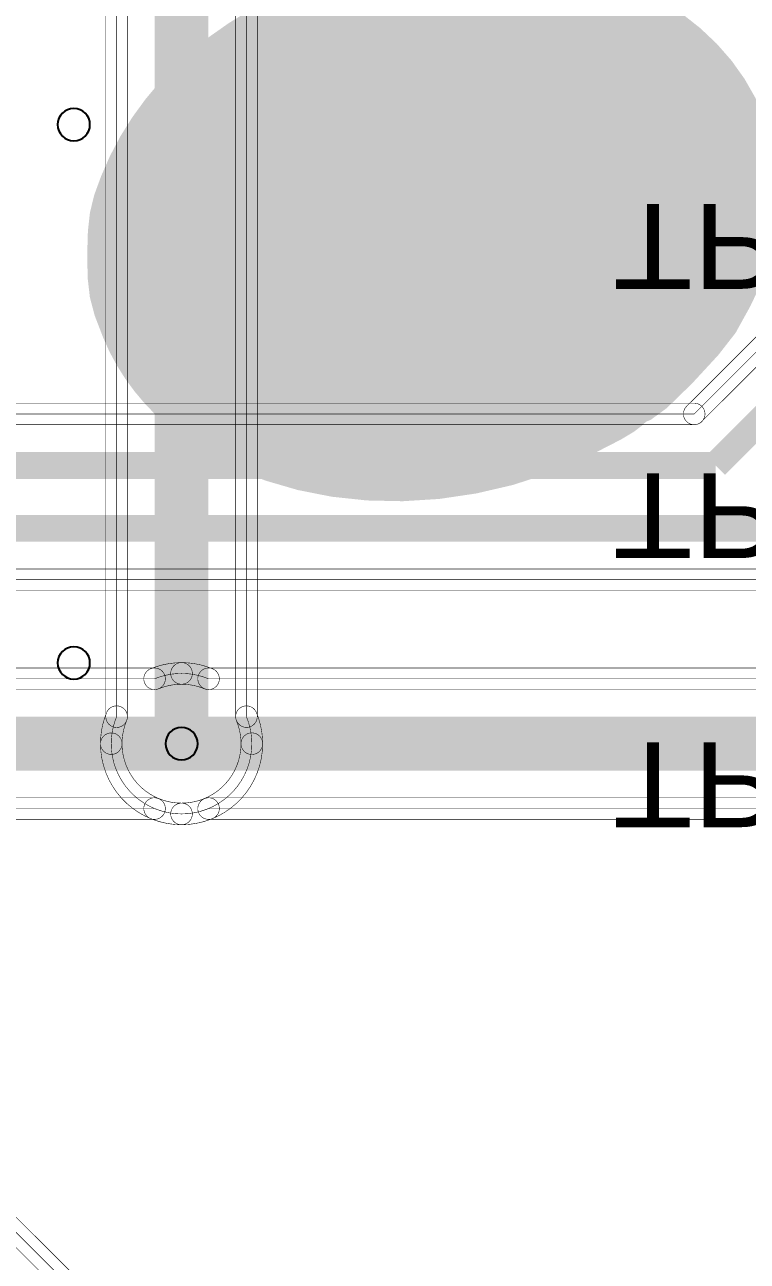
# Model space of a CAD drawing. Header units: millimetres. Extents: x -3.6 to 68.8, y -2.3 to 32.5.
# Drawn here: x 51.35 to 58.17, y 6.29 to 17.96 of the extents above; entities that cross this region are included whole.
import ezdxf
from ezdxf.enums import TextEntityAlignment as Align

# ---------------------------------------------------------------- set-up
doc = ezdxf.new("R2010")
doc.units = ezdxf.units.MM
for name, color, linetype, true_color in [('Bottom Layer', 7, 'Continuous', 0x0000ff), ('Bottom Silkscreen Layer', 7, 'Continuous', 0x66cc33), ('Hole Layer', 7, 'Continuous', 0x222222), ('Top Layer', 7, 'Continuous', 0xff0000), ('Top Silkscreen Layer', 7, 'Continuous', 0xffcc00)]:
    doc.layers.add(name, color=color, linetype=linetype, true_color=true_color)
doc.styles.get("Standard").update_dxf_attribs({"font": 'arial.ttf'})

msp = doc.modelspace()

# ---------------------------------------------------------------- hatches: boundary and pattern name
at = {"layer": 'Top Silkscreen Layer'}
for points in [[(54.848, 18.476), (54.373, 18.35), (54.149, 18.272), (53.935, 18.186), (53.73, 18.09), (53.536, 17.985), (53.351, 17.872), (53.177, 17.75), (53.014, 17.619), (52.862, 17.481), (52.721, 17.334), (52.592, 17.179), (52.474, 17.017), (52.368, 16.848), (52.274, 16.671), (52.193, 16.487), (52.131, 16.318), (52.094, 16.167), (52.076, 16.004), (52.07, 15.794), (52.074, 15.577), (52.093, 15.412), (52.135, 15.253), (52.21, 15.058), (52.267, 14.93), (52.333, 14.808), (52.407, 14.691), (52.489, 14.579), (52.578, 14.473), (52.674, 14.373), (52.778, 14.278), (52.888, 14.189), (53.004, 14.106), (53.125, 14.028), (53.253, 13.957), (53.385, 13.892), (53.664, 13.779), (53.959, 13.693), (54.268, 13.632), (54.588, 13.598), (54.916, 13.591), (55.25, 13.612), (55.587, 13.662), (55.923, 13.74), (56.258, 13.849), (56.586, 13.989), (56.915, 14.158), (57.028, 14.226), (57.086, 14.271), (57.142, 14.322), (57.194, 14.344), (57.325, 14.44), (57.556, 14.665), (57.795, 14.924), (57.95, 15.123), (58.083, 15.364), (58.137, 15.478), (58.183, 15.591), (58.222, 15.703), (58.255, 15.817), (58.281, 15.933), (58.302, 16.054), (58.323, 16.262), (58.323, 16.466), (58.304, 16.663), (58.264, 16.854), (58.206, 17.038), (58.129, 17.214), (58.033, 17.382), (57.919, 17.542), (57.788, 17.692), (57.64, 17.832), (57.476, 17.962), (57.295, 18.081), (57.098, 18.189), (56.887, 18.285), (56.66, 18.368), (56.419, 18.438), (56.231, 18.479), (56.034, 18.51), (55.831, 18.531), (55.625, 18.541), (55.42, 18.541), (55.22, 18.53), (55.028, 18.508)], [(56.737, 18.201), (57.006, 18.079), (57.244, 17.945), (57.353, 17.874), (57.454, 17.799), (57.549, 17.72), (57.637, 17.638), (57.718, 17.552), (57.793, 17.461), (57.862, 17.366), (57.926, 17.267), (57.983, 17.163), (58.035, 17.054), (58.082, 16.939), (58.124, 16.82), (58.162, 16.685), (58.188, 16.556), (58.202, 16.429), (58.204, 16.301), (58.193, 16.171), (58.17, 16.035), (58.134, 15.89), (58.086, 15.734), (58.015, 15.562), (57.918, 15.377), (57.8, 15.187), (57.669, 15.002), (57.53, 14.829), (57.39, 14.678), (57.256, 14.556), (57.134, 14.473), (57.061, 14.462), (57.048, 14.608), (57.075, 14.78), (57.143, 14.984), (57.232, 15.171), (57.322, 15.291), (57.434, 15.352), (57.615, 15.426), (57.818, 15.537), (57.744, 15.721), (57.349, 16.379), (57.017, 16.939), (56.972, 16.934), (56.885, 16.893), (56.647, 16.855), (56.034, 17.017), (55.268, 17.239), (54.934, 17.332), (54.708, 17.198), (54.213, 16.89), (54.112, 16.815), (54.03, 16.744), (53.96, 16.671), (53.896, 16.592), (53.831, 16.5), (53.611, 16.191), (53.567, 16.134), (53.439, 16.032), (53.253, 15.942), (53.056, 15.881), (52.892, 15.866), (52.758, 15.852), (52.703, 15.652), (52.684, 15.437), (52.795, 15.321), (53.061, 15.145), (53.196, 15.023), (53.332, 14.838), (53.439, 14.668), (53.503, 14.586), (54.067, 14.49), (54.373, 14.444), (54.475, 14.423), (54.554, 14.401), (54.617, 14.373), (54.673, 14.338), (54.73, 14.293), (54.796, 14.234), (54.995, 14.053), (54.941, 13.873), (54.815, 13.7), (54.373, 13.739), (54.021, 13.811), (53.854, 13.857), (53.695, 13.911), (53.542, 13.971), (53.396, 14.039), (53.257, 14.112), (53.126, 14.193), (53.003, 14.279), (52.887, 14.372), (52.778, 14.472), (52.678, 14.577), (52.586, 14.688), (52.503, 14.805), (52.427, 14.928), (52.361, 15.057), (52.275, 15.248), (52.231, 15.396), (52.218, 15.566), (52.223, 15.825), (52.235, 16.077), (52.26, 16.252), (52.31, 16.406), (52.399, 16.595), (52.566, 16.89), (52.66, 17.031), (52.744, 17.143), (52.877, 17.292), (53.03, 17.439), (53.197, 17.581), (53.374, 17.715), (53.559, 17.838), (53.745, 17.948), (53.93, 18.04), (54.108, 18.114), (54.529, 18.26), (54.686, 18.304), (54.83, 18.334), (54.979, 18.352), (55.359, 18.36), (55.624, 18.358), (56.212, 18.342), (56.328, 18.33), (56.427, 18.311), (56.519, 18.285)], [(55.219, 17.113), (55.625, 16.991), (55.754, 16.958), (56.257, 16.826), (56.475, 16.751), (56.54, 16.721), (56.573, 16.697), (56.569, 16.679), (56.544, 16.573), (56.614, 16.249), (56.671, 16.016), (56.693, 15.858), (56.681, 15.706), (56.639, 15.487), (56.591, 15.221), (56.582, 15.134), (56.585, 15.096), (56.666, 15.103), (56.826, 15.15), (56.987, 15.198), (57.069, 15.203), (57.055, 15.124), (56.985, 14.97), (56.901, 14.758), (56.876, 14.536), (56.876, 14.308), (56.633, 14.171), (56.516, 14.111), (56.207, 13.986), (55.852, 13.869), (55.52, 13.783), (55.383, 13.758), (55.096, 13.709), (55.045, 13.721), (55.105, 13.883), (55.188, 14.078), (54.929, 14.308), (54.773, 14.441), (54.65, 14.515), (54.498, 14.556), (54.252, 14.59), (53.748, 14.661), (53.661, 14.682), (53.6, 14.706), (53.558, 14.735), (53.526, 14.772), (53.496, 14.82), (53.452, 14.911), (53.454, 14.95), (53.896, 15.016), (54.119, 15.05), (54.26, 15.061), (54.357, 15.048), (54.447, 15.013), (54.579, 14.962), (54.698, 14.938), (54.789, 14.942), (54.834, 14.976), (54.811, 15.023), (54.731, 15.067), (54.496, 15.148), (54.335, 15.187), (54.2, 15.191), (54.043, 15.168), (53.737, 15.125), (53.611, 15.119), (53.499, 15.124), (53.398, 15.141), (53.306, 15.169), (53.221, 15.209), (53.139, 15.261), (53.009, 15.371), (52.963, 15.444), (53.042, 15.518), (53.212, 15.631), (53.36, 15.73), (53.387, 15.772), (53.379, 15.835), (53.55, 15.944), (53.65, 16.008), (53.72, 16.089), (53.803, 16.223), (53.933, 16.412), (54.042, 16.555), (54.163, 16.672), (54.354, 16.809), (54.672, 17.014), (54.96, 17.198)], [(55.236, 16.898), (55.119, 16.873), (54.99, 16.859), (54.791, 16.84), (54.608, 16.8), (54.468, 16.745), (54.394, 16.685), (54.19, 16.338), (54.101, 16.186), (54.061, 16.094), (54.063, 16.031), (54.098, 15.965), (54.156, 15.89), (54.198, 15.859), (54.268, 15.815), (54.395, 15.71), (54.573, 15.579), (54.765, 15.476), (54.967, 15.392), (55.209, 15.582), (55.395, 15.716), (55.505, 15.772), (55.622, 15.801), (55.827, 15.868), (55.998, 15.939), (56.092, 16.016), (56.133, 16.133), (56.142, 16.321), (56.111, 16.496), (55.937, 16.642), (55.669, 16.818), (55.574, 16.873), (55.496, 16.908), (55.43, 16.925), (55.369, 16.928), (55.306, 16.918)]]:
    msp.add_hatch(color=256, dxfattribs=at).paths.add_polyline_path(points)

# ---------------------------------------------------------------- linework, layer by layer
at = {"layer": 'Bottom Layer', "const_width": 0.00508}
for points in [[(59.468, 12.723, 0.168837), (60, 12.538, 0.414214), (60.858, 13.396, 0.414214), (60, 14.254, 0.314057), (59.195, 13.693), (58.443, 13.693), (59.843, 15.092, 0.046171), (60, 15.078, 0.414214), (60.858, 15.936, 0.414214), (60, 16.794, 0.414214), (59.142, 15.936, 0.046171), (59.157, 15.779), (57.666, 14.288), (37.92, 14.288, 0.274418), (37.338, 14.633, 0.414214), (36.675, 13.97, 0.108127), (36.736, 13.693), (36.012, 13.693, 0.189684), (35.56, 13.871, 0.414214), (34.897, 13.208, 0.414214), (35.56, 12.545, 0.189684), (36.012, 12.723)], [(57.737, 14.216, -1), (57.594, 14.359), (59.085, 15.85, -1), (59.228, 15.707)], [(37.92, 14.186, -1), (37.92, 14.389), (57.666, 14.389, -1), (57.666, 14.186)], [(36.012, 12.621, -1), (36.012, 12.824), (59.468, 12.824, -1), (59.468, 12.621)], [(52.539, 11.882, -0.098826), (52.832, 11.941, -1), (52.832, 11.737, 0.098826), (52.617, 11.694, -1)], [(52.832, 11.941, -0.098826), (53.126, 11.882, -1), (53.048, 11.694, 0.098826), (52.832, 11.737, -1)], [(41.908, 11.687, -1), (41.908, 11.89), (52.578, 11.89, -1), (52.578, 11.687)], [(53.087, 11.687, -1), (53.087, 11.89), (59.68, 11.89, -1), (59.68, 11.687)], [(41.913, 10.462, -1), (41.913, 10.665), (52.578, 10.665, -1), (52.578, 10.462)], [(52.832, 10.411, -0.098826), (52.539, 10.47, -1), (52.617, 10.658, 0.098826), (52.832, 10.615, -1)], [(53.126, 10.47, -0.098826), (52.832, 10.411, -1), (52.832, 10.615, 0.098826), (53.048, 10.658, -1)], [(53.087, 10.462, -1), (53.087, 10.665), (59.193, 10.665, -1), (59.193, 10.462)]]:
    msp.add_lwpolyline(points, format="xyb", close=True, dxfattribs=at)
at = {"layer": 'Bottom Layer'}
for points, const_width in [([(60, 15.936), (57.867, 13.802)], 0.254), ([(37.506, 13.802), (57.867, 13.802)], 0.254), ([(35.56, 13.208), (59.812, 13.208)], 0.254), ([(52.832, 11.176), (41.657, 11.176)], 0.508), ([(52.832, 11.176), (59.68, 11.176)], 0.508)]:
    msp.add_lwpolyline(points, dxfattribs=dict(at, const_width=const_width))
at = {"layer": 'Bottom Layer', "const_width": 0.00508}
msp.add_lwpolyline([(34.288, 10.563), (41.402, 10.563, 0.098826), (41.656, 10.512, 0.099804), (41.913, 10.564), (52.578, 10.564, 0.098826), (52.832, 10.513, 0.098826), (53.087, 10.564), (59.193, 10.564, 0.315764), (60, 9.998, 0.414214), (60.858, 10.856, 0.414214), (60, 11.714, 0.007994), (59.973, 11.714, 0.125221), (59.68, 11.788), (59.68, 11.788), (53.087, 11.788, 0.098826), (52.832, 11.839, 0.098826), (52.578, 11.788), (41.908, 11.788, 0.097839), (41.656, 11.838, 0.098826), (41.402, 11.787), (34.648, 11.787)], format="xyb", dxfattribs=at)
at = {"layer": 'Hole Layer'}
for points in [[(51.664, 17.018, 1), (51.969, 17.018), (51.969, 17.018, 1), (51.664, 17.018)], [(51.664, 11.938, 1), (51.969, 11.938), (51.969, 11.938, 1), (51.664, 11.938)], [(52.68, 11.176, 1), (52.985, 11.176), (52.985, 11.176, 1), (52.68, 11.176)]]:
    msp.add_lwpolyline(points, format="xyb", dxfattribs=at)
at = {"layer": 'Top Layer', "const_width": 0.508}
msp.add_lwpolyline([(52.832, 11.176), (52.832, 20.066)], dxfattribs=at)
at = {"layer": 'Top Layer', "const_width": 0.00508}
for points in [[(53.546, 11.431, -1), (53.343, 11.431), (53.343, 20.066, -1), (53.546, 20.066)], [(52.118, 19.708, -1), (52.322, 19.708), (52.322, 11.431, -1), (52.118, 11.431)], [(52.068, 11.176, -0.098826), (52.126, 11.47, -1), (52.314, 11.392, 0.098826), (52.271, 11.176, -1)], [(53.538, 11.47, -0.098826), (53.597, 11.176, -1), (53.393, 11.176, 0.098826), (53.35, 11.392, -1)], [(46.629, 11.064, -1), (46.772, 11.208), (52.851, 5.129, -1), (52.707, 4.985)], [(52.832, 10.411, -0.414214), (52.068, 11.176, -1), (52.271, 11.176, 0.414214), (52.832, 10.615, -1)], [(53.597, 11.176, -0.414214), (52.832, 10.411, -1), (52.832, 10.615, 0.414214), (53.393, 11.176, -1)]]:
    msp.add_lwpolyline(points, format="xyb", close=True, dxfattribs=at)
for points in [[(52.22, 19.708), (52.22, 11.431, 0.098826), (52.169, 11.176, 0.414214), (52.832, 10.513, 0.414214), (53.495, 11.176, 0.098826), (53.444, 11.431), (53.444, 20.066)], [(52.779, 5.057), (46.7, 11.136, 0.074949)]]:
    msp.add_lwpolyline(points, format="xyb", dxfattribs=at)
at = {"layer": 'Top Silkscreen Layer', "const_width": 0.254}
for points in [[(56.737, 18.201), (57.006, 18.079), (57.244, 17.945), (57.353, 17.874), (57.454, 17.799), (57.549, 17.72), (57.637, 17.638), (57.718, 17.552), (57.793, 17.461), (57.862, 17.366), (57.926, 17.267), (57.983, 17.163), (58.035, 17.054), (58.082, 16.939), (58.124, 16.82), (58.162, 16.685), (58.188, 16.556), (58.202, 16.429), (58.204, 16.301), (58.193, 16.171), (58.17, 16.035), (58.134, 15.89), (58.086, 15.734), (58.015, 15.562), (57.918, 15.377), (57.8, 15.187), (57.669, 15.002), (57.53, 14.829), (57.39, 14.678), (57.256, 14.556), (57.134, 14.473), (57.061, 14.462), (57.048, 14.608), (57.075, 14.78), (57.143, 14.984), (57.232, 15.171), (57.322, 15.291), (57.434, 15.352), (57.615, 15.426), (57.818, 15.537), (57.744, 15.721), (57.349, 16.379), (57.017, 16.939), (56.972, 16.934), (56.885, 16.893), (56.647, 16.855), (56.034, 17.017), (55.268, 17.239), (54.934, 17.332), (54.708, 17.198), (54.213, 16.89), (54.112, 16.815), (54.03, 16.744), (53.96, 16.671), (53.896, 16.592), (53.831, 16.5), (53.611, 16.191), (53.567, 16.134), (53.439, 16.032), (53.253, 15.942), (53.056, 15.881), (52.892, 15.866), (52.758, 15.852), (52.703, 15.652), (52.684, 15.437), (52.795, 15.321), (53.061, 15.145), (53.196, 15.023), (53.332, 14.838), (53.439, 14.668), (53.503, 14.586), (54.067, 14.49), (54.373, 14.444), (54.475, 14.423), (54.554, 14.401), (54.617, 14.373), (54.673, 14.338), (54.73, 14.293), (54.796, 14.234), (54.995, 14.053), (54.941, 13.873), (54.815, 13.7), (54.373, 13.739), (54.021, 13.811), (53.854, 13.857), (53.695, 13.911), (53.542, 13.971), (53.396, 14.039), (53.257, 14.112), (53.126, 14.193), (53.003, 14.279), (52.887, 14.372), (52.778, 14.472), (52.678, 14.577), (52.586, 14.688), (52.503, 14.805), (52.427, 14.928), (52.361, 15.057), (52.275, 15.248), (52.231, 15.396), (52.218, 15.566), (52.223, 15.825), (52.235, 16.077), (52.26, 16.252), (52.31, 16.406), (52.399, 16.595), (52.566, 16.89), (52.66, 17.031), (52.744, 17.143), (52.877, 17.292), (53.03, 17.439), (53.197, 17.581), (53.374, 17.715), (53.559, 17.838), (53.745, 17.948), (53.93, 18.04), (54.108, 18.114)], [(53.73, 18.09), (53.536, 17.985), (53.351, 17.872), (53.177, 17.75), (53.014, 17.619), (52.862, 17.481), (52.721, 17.334), (52.592, 17.179), (52.474, 17.017), (52.368, 16.848), (52.274, 16.671), (52.193, 16.487), (52.131, 16.318), (52.094, 16.167), (52.076, 16.004), (52.07, 15.794), (52.074, 15.577), (52.093, 15.412), (52.135, 15.253), (52.21, 15.058), (52.267, 14.93), (52.333, 14.808), (52.407, 14.691), (52.489, 14.579), (52.578, 14.473), (52.674, 14.373), (52.778, 14.278), (52.888, 14.189), (53.004, 14.106), (53.125, 14.028), (53.253, 13.957), (53.385, 13.892), (53.664, 13.779), (53.959, 13.693), (54.268, 13.632), (54.588, 13.598), (54.916, 13.591), (55.25, 13.612), (55.587, 13.662), (55.923, 13.74), (56.258, 13.849), (56.586, 13.989), (56.915, 14.158), (57.028, 14.226), (57.086, 14.271), (57.142, 14.322), (57.194, 14.344), (57.325, 14.44), (57.556, 14.665), (57.795, 14.924), (57.95, 15.123), (58.083, 15.364), (58.137, 15.478), (58.183, 15.591), (58.222, 15.703), (58.255, 15.817), (58.281, 15.933), (58.302, 16.054)], [(58.304, 16.663), (58.264, 16.854), (58.206, 17.038), (58.129, 17.214), (58.033, 17.382), (57.919, 17.542), (57.788, 17.692), (57.64, 17.832), (57.476, 17.962), (57.295, 18.081), (57.098, 18.189)]]:
    msp.add_lwpolyline(points, dxfattribs=at)
for points in [[(55.219, 17.113), (55.625, 16.991), (55.754, 16.958), (56.257, 16.826), (56.475, 16.751), (56.54, 16.721), (56.573, 16.697), (56.569, 16.679), (56.544, 16.573), (56.614, 16.249), (56.671, 16.016), (56.693, 15.858), (56.681, 15.706), (56.639, 15.487), (56.591, 15.221), (56.582, 15.134), (56.585, 15.096), (56.666, 15.103), (56.826, 15.15), (56.987, 15.198), (57.069, 15.203), (57.055, 15.124), (56.985, 14.97), (56.901, 14.758), (56.876, 14.536), (56.876, 14.308), (56.633, 14.171), (56.516, 14.111), (56.207, 13.986), (55.852, 13.869), (55.52, 13.783), (55.383, 13.758), (55.096, 13.709), (55.045, 13.721), (55.105, 13.883), (55.188, 14.078), (54.929, 14.308), (54.773, 14.441), (54.65, 14.515), (54.498, 14.556), (54.252, 14.59), (53.748, 14.661), (53.661, 14.682), (53.6, 14.706), (53.558, 14.735), (53.526, 14.772), (53.496, 14.82), (53.452, 14.911), (53.454, 14.95), (53.896, 15.016), (54.119, 15.05), (54.26, 15.061), (54.357, 15.048), (54.447, 15.013), (54.579, 14.962), (54.698, 14.938), (54.789, 14.942), (54.834, 14.976), (54.811, 15.023), (54.731, 15.067), (54.496, 15.148), (54.335, 15.187), (54.2, 15.191), (54.043, 15.168), (53.737, 15.125), (53.611, 15.119), (53.499, 15.124), (53.398, 15.141), (53.306, 15.169), (53.221, 15.209), (53.139, 15.261), (53.009, 15.371), (52.963, 15.444), (53.042, 15.518), (53.212, 15.631), (53.36, 15.73), (53.387, 15.772), (53.379, 15.835), (53.55, 15.944), (53.65, 16.008), (53.72, 16.089), (53.803, 16.223), (53.933, 16.412), (54.042, 16.555), (54.163, 16.672), (54.354, 16.809), (54.672, 17.014), (54.96, 17.198)], [(55.236, 16.898), (55.119, 16.873), (54.99, 16.859), (54.791, 16.84), (54.608, 16.8), (54.468, 16.745), (54.394, 16.685), (54.19, 16.338), (54.101, 16.186), (54.061, 16.094), (54.063, 16.031), (54.098, 15.965), (54.156, 15.89), (54.198, 15.859), (54.268, 15.815), (54.395, 15.71), (54.573, 15.579), (54.765, 15.476), (54.967, 15.392), (55.209, 15.582), (55.395, 15.716), (55.505, 15.772), (55.622, 15.801), (55.827, 15.868), (55.998, 15.939), (56.092, 16.016), (56.133, 16.133), (56.142, 16.321), (56.111, 16.496), (55.937, 16.642), (55.669, 16.818), (55.574, 16.873), (55.496, 16.908), (55.43, 16.925), (55.369, 16.928), (55.306, 16.918)]]:
    msp.add_lwpolyline(points, close=True, dxfattribs=at)

# ---------------------------------------------------------------- texts
at = {"layer": 'Bottom Silkscreen Layer', "text_generation_flag": 2, "width": 1.1}
for s, p in [('TP6', (56.902, 16.508)), ('TP5', (56.902, 13.968)), ('TP4', (56.902, 11.428))]:
    msp.add_text(s, height=0.8001, rotation=180, dxfattribs=at).set_placement(p, align=Align.BOTTOM_LEFT)

doc.saveas('drawing.dxf')
